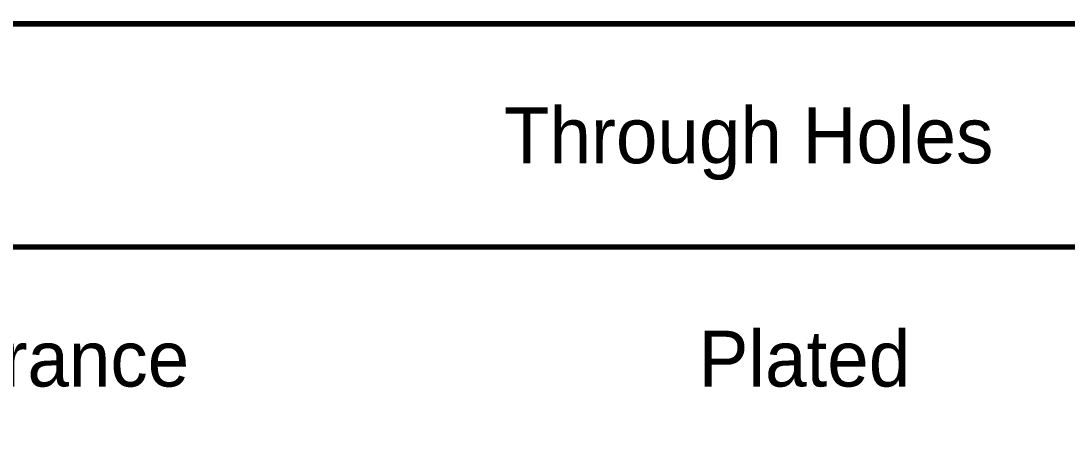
# Model space of a CAD drawing. Extents: x -28 to 199, y -61 to 255.
# Drawn here: x 46.5 to 69, y -17.91 to -8.94 of the extents above; entities that cross this region are included whole.
import ezdxf
from ezdxf.enums import TextEntityAlignment as Align

# ---------------------------------------------------------------- set-up
doc = ezdxf.new("R2010")
doc.units = 0
doc.header["$MEASUREMENT"] = 0
doc.layers.add('DRILL_DRAWING', color=21, linetype='CONTINUOUS')
doc.styles.add('VERIBEST_GERBER_0', font='txt')

msp = doc.modelspace()

# ---------------------------------------------------------------- linework, layer by layer
at = {"layer": 'DRILL_DRAWING', "const_width": 0.12}
msp.add_lwpolyline([(-0.25, -60.6), (-0.25, -9), (123.35, -9), (123.35, -60.6)], close=True, dxfattribs=at)
msp.add_lwpolyline([(-0.25, -13.8), (123.35, -13.8)], dxfattribs=at)

# ---------------------------------------------------------------- texts
at = {"layer": 'DRILL_DRAWING', "style": 'VERIBEST_GERBER_0'}
for s, p in [('Through Holes', (62.15, -11.4)), ('Tolerance', (46.55, -16.2)), ('Plated', (63.35, -16.2))]:
    msp.add_text(s, height=1.2, dxfattribs=at).set_placement(p, align=Align.MIDDLE_CENTER)

doc.saveas('drawing.dxf')
